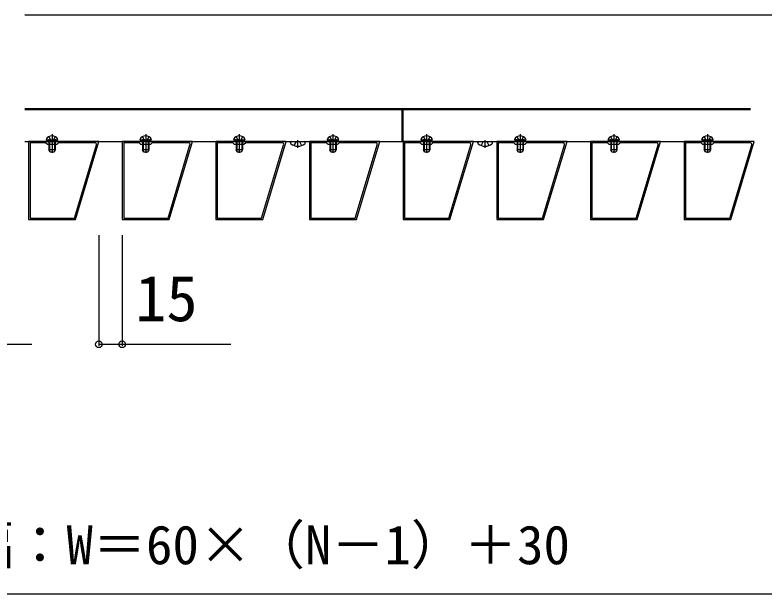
# Model space of a CAD drawing. Units: millimetres, scale not verified. Extents: x -1750 to 1750, y -2608 to 2592.
# Drawn here: x 591.2 to 1071.2, y 1270.5 to 1641.5 of the extents above; entities that cross this region are included whole.
import ezdxf
from ezdxf.enums import TextEntityAlignment as Align

# ---------------------------------------------------------------- set-up
doc = ezdxf.new("R2010")
doc.units = ezdxf.units.MM
doc.header["$LTSCALE"] = 14
for name, color, linetype in [('0-3_YKK_11', 7, 'Continuous'), ('0-4_YKK_12', 2, 'Continuous'), ('0-5_YKK_13', 4, 'Continuous'), ('0-6_YKK_D', 6, 'Continuous')]:
    doc.layers.add(name, color=color, linetype=linetype)
doc.styles.add('ＭＳ ゴシック', font='')
doc.styles.get('ＭＳ ゴシック').set_extended_font_data('MS Gothic')

msp = doc.modelspace()

# ---------------------------------------------------------------- linework, layer by layer
at = {"layer": '0-3_YKK_11'}
for p, q in [((629.33, 1511.4), (643.4, 1558.31)), ((689.33, 1511.4), (703.4, 1558.31)), ((749.33, 1511.4), (763.4, 1558.31)), ((809.33, 1511.4), (823.4, 1558.31)), ((869.33, 1511.4), (883.4, 1558.31)), ((929.33, 1511.4), (943.4, 1558.31)), ((989.33, 1511.4), (1003.4, 1558.31)), ((1049.33, 1511.4), (1063.4, 1558.31))]:
    msp.add_line(p, q, dxfattribs=at)
for points in [[(630, 1510.5), (645, 1560.5), (600, 1560.5), (600, 1510.5)], [(690, 1510.5), (705, 1560.5), (660, 1560.5), (660, 1510.5)], [(750, 1510.5), (765, 1560.5), (720, 1560.5), (720, 1510.5)], [(810, 1510.5), (825, 1560.5), (780, 1560.5), (780, 1510.5)], [(870, 1510.5), (885, 1560.5), (840, 1560.5), (840, 1510.5)], [(930, 1510.5), (945, 1560.5), (900, 1560.5), (900, 1510.5)], [(990, 1510.5), (1005, 1560.5), (960, 1560.5), (960, 1510.5)], [(1050, 1510.5), (1065, 1560.5), (1020, 1560.5), (1020, 1510.5)]]:
    msp.add_lwpolyline(points, close=True, dxfattribs=at)
for points in [[(642.45, 1559.6), (619.1, 1559.6), (618, 1558.5), (612, 1558.5), (610.9, 1559.6), (600.9, 1559.6), (600.9, 1511.4), (629.33, 1511.4)], [(702.45, 1559.6), (679.1, 1559.6), (678, 1558.5), (672, 1558.5), (670.9, 1559.6), (660.9, 1559.6), (660.9, 1511.4), (689.33, 1511.4)], [(762.45, 1559.6), (739.1, 1559.6), (738, 1558.5), (732, 1558.5), (730.9, 1559.6), (720.9, 1559.6), (720.9, 1511.4), (749.33, 1511.4)], [(822.45, 1559.6), (799.1, 1559.6), (798, 1558.5), (792, 1558.5), (790.9, 1559.6), (780.9, 1559.6), (780.9, 1511.4), (809.33, 1511.4)], [(882.45, 1559.6), (859.1, 1559.6), (858, 1558.5), (852, 1558.5), (850.9, 1559.6), (840.9, 1559.6), (840.9, 1511.4), (869.33, 1511.4)], [(942.45, 1559.6), (919.1, 1559.6), (918, 1558.5), (912, 1558.5), (910.9, 1559.6), (900.9, 1559.6), (900.9, 1511.4), (929.33, 1511.4)], [(1002.45, 1559.6), (979.1, 1559.6), (978, 1558.5), (972, 1558.5), (970.9, 1559.6), (960.9, 1559.6), (960.9, 1511.4), (989.33, 1511.4)], [(1062.45, 1559.6), (1039.1, 1559.6), (1038, 1558.5), (1032, 1558.5), (1030.9, 1559.6), (1020.9, 1559.6), (1020.9, 1511.4), (1049.33, 1511.4)]]:
    msp.add_lwpolyline(points, dxfattribs=at)
for centre in [(642.45, 1558.6), (702.45, 1558.6), (762.45, 1558.6), (822.45, 1558.6), (882.45, 1558.6), (942.45, 1558.6), (1002.45, 1558.6), (1062.45, 1558.6)]:
    msp.add_arc(centre, 1, 343.3007, 90, dxfattribs=at)
at = {"layer": '0-4_YKK_12'}
for p, q in [((597.5, 1641.5), (1153.5, 1641.5)), ((597.5, 1581.5), (1062.5, 1581.5)), ((597.5, 1581), (1062.5, 1581)), ((839.4, 1560.5), (839.4, 1581)), ((840, 1560.5), (840, 1581)), ((597.5, 1560.5), (1062.5, 1560.5))]:
    msp.add_line(p, q, dxfattribs=at)
at = {"layer": '0-5_YKK_13'}
for p, q in [((615, 1565.1), (615, 1553.11)), ((675, 1565.1), (675, 1553.11)), ((735, 1565.1), (735, 1553.11)), ((795, 1565.1), (795, 1553.11)), ((855, 1565.1), (855, 1553.11)), ((915, 1565.1), (915, 1553.11)), ((975, 1565.1), (975, 1553.11)), ((1035, 1565.1), (1035, 1553.11)), ((611.4, 1561.6), (618.59, 1561.6)), ((612.95, 1563.57), (613.85, 1561.75)), ((613, 1560.2), (613.14, 1561.01)), ((617, 1560.2), (613, 1560.2)), ((613, 1560.2), (613, 1555)), ((613.38, 1560.2), (613.14, 1561.22)), ((613.38, 1560.2), (613.38, 1554.24)), ((615, 1561.14), (613.85, 1561.75)), ((615, 1561.14), (616.14, 1561.75)), ((617.05, 1563.57), (616.14, 1561.75)), ((616.62, 1560.2), (616.86, 1561.22)), ((616.62, 1560.2), (616.62, 1554.24)), ((617, 1560.2), (616.85, 1561.01)), ((617, 1560.2), (617, 1555)), ((671.4, 1561.6), (678.59, 1561.6)), ((672.95, 1563.57), (673.85, 1561.75)), ((673, 1560.2), (673.14, 1561.01)), ((677, 1560.2), (673, 1560.2)), ((673, 1560.2), (673, 1555)), ((673.38, 1560.2), (673.14, 1561.22)), ((673.38, 1560.2), (673.38, 1554.24)), ((675, 1561.14), (673.85, 1561.75)), ((675, 1561.14), (676.14, 1561.75)), ((677.05, 1563.57), (676.14, 1561.75)), ((676.62, 1560.2), (676.86, 1561.22)), ((676.62, 1560.2), (676.62, 1554.24)), ((677, 1560.2), (676.85, 1561.01)), ((677, 1560.2), (677, 1555)), ((731.4, 1561.6), (738.59, 1561.6)), ((732.95, 1563.57), (733.85, 1561.75)), ((733, 1560.2), (733.14, 1561.01)), ((737, 1560.2), (733, 1560.2)), ((733, 1560.2), (733, 1555)), ((733.38, 1560.2), (733.14, 1561.22)), ((733.38, 1560.2), (733.38, 1554.24)), ((735, 1561.14), (733.85, 1561.75)), ((735, 1561.14), (736.14, 1561.75)), ((737.05, 1563.57), (736.14, 1561.75)), ((736.62, 1560.2), (736.86, 1561.22)), ((736.62, 1560.2), (736.62, 1554.24)), ((737, 1560.2), (736.85, 1561.01)), ((737, 1560.2), (737, 1555)), ((768.46, 1560.5), (776.53, 1560.5)), ((772.5, 1556.4), (772.5, 1561.21)), ((791.4, 1561.6), (798.59, 1561.6)), ((792.95, 1563.57), (793.85, 1561.75)), ((793, 1560.2), (793.14, 1561.01)), ((797, 1560.2), (793, 1560.2)), ((793, 1560.2), (793, 1555)), ((793.38, 1560.2), (793.14, 1561.22)), ((793.38, 1560.2), (793.38, 1554.24)), ((795, 1561.14), (793.85, 1561.75)), ((795, 1561.14), (796.14, 1561.75)), ((797.05, 1563.57), (796.14, 1561.75)), ((796.62, 1560.2), (796.86, 1561.22)), ((796.62, 1560.2), (796.62, 1554.24)), ((797, 1560.2), (796.85, 1561.01)), ((797, 1560.2), (797, 1555)), ((851.4, 1561.6), (858.59, 1561.6)), ((852.95, 1563.57), (853.85, 1561.75)), ((853, 1560.2), (853.14, 1561.01)), ((857, 1560.2), (853, 1560.2)), ((853, 1560.2), (853, 1555)), ((853.38, 1560.2), (853.14, 1561.22)), ((853.38, 1560.2), (853.38, 1554.24)), ((855, 1561.14), (853.85, 1561.75)), ((855, 1561.14), (856.14, 1561.75)), ((857.05, 1563.57), (856.14, 1561.75)), ((856.62, 1560.2), (856.86, 1561.22)), ((856.62, 1560.2), (856.62, 1554.24)), ((857, 1560.2), (856.85, 1561.01)), ((857, 1560.2), (857, 1555)), ((888.46, 1560.5), (896.53, 1560.5)), ((892.5, 1556.4), (892.5, 1561.21)), ((911.4, 1561.6), (918.59, 1561.6)), ((912.95, 1563.57), (913.85, 1561.75)), ((913, 1560.2), (913.14, 1561.01)), ((917, 1560.2), (913, 1560.2)), ((913, 1560.2), (913, 1555)), ((913.38, 1560.2), (913.14, 1561.22)), ((913.38, 1560.2), (913.38, 1554.24)), ((915, 1561.14), (913.85, 1561.75)), ((915, 1561.14), (916.14, 1561.75)), ((917.05, 1563.57), (916.14, 1561.75)), ((916.62, 1560.2), (916.86, 1561.22)), ((916.62, 1560.2), (916.62, 1554.24)), ((917, 1560.2), (916.85, 1561.01)), ((917, 1560.2), (917, 1555)), ((971.4, 1561.6), (978.59, 1561.6)), ((972.95, 1563.57), (973.85, 1561.75)), ((973, 1560.2), (973.14, 1561.01)), ((977, 1560.2), (973, 1560.2)), ((973, 1560.2), (973, 1555)), ((973.38, 1560.2), (973.14, 1561.22)), ((973.38, 1560.2), (973.38, 1554.24)), ((975, 1561.14), (973.85, 1561.75)), ((975, 1561.14), (976.14, 1561.75)), ((977.05, 1563.57), (976.14, 1561.75)), ((976.62, 1560.2), (976.86, 1561.22)), ((976.62, 1560.2), (976.62, 1554.24)), ((977, 1560.2), (976.85, 1561.01)), ((977, 1560.2), (977, 1555)), ((1031.4, 1561.6), (1038.59, 1561.6)), ((1032.95, 1563.57), (1033.85, 1561.75)), ((1033, 1560.2), (1033.14, 1561.01)), ((1037, 1560.2), (1033, 1560.2)), ((1033, 1560.2), (1033, 1555)), ((1033.38, 1560.2), (1033.14, 1561.22)), ((1033.38, 1560.2), (1033.38, 1554.24)), ((1035, 1561.14), (1033.85, 1561.75)), ((1035, 1561.14), (1036.14, 1561.75)), ((1037.05, 1563.57), (1036.14, 1561.75)), ((1036.62, 1560.2), (1036.86, 1561.22)), ((1036.62, 1560.2), (1036.62, 1554.24)), ((1037, 1560.2), (1036.85, 1561.01)), ((1037, 1560.2), (1037, 1555)), ((767.76, 1559.64), (767.76, 1559.8)), ((777.23, 1559.64), (777.23, 1559.8)), ((887.76, 1559.64), (887.76, 1559.8)), ((897.23, 1559.64), (897.23, 1559.8)), ((617, 1555), (613, 1555)), ((613.7, 1553.6), (613, 1555)), ((616.3, 1553.6), (613.7, 1553.6)), ((617, 1555), (616.3, 1553.6)), ((677, 1555), (673, 1555)), ((673.7, 1553.6), (673, 1555)), ((676.3, 1553.6), (673.7, 1553.6)), ((677, 1555), (676.3, 1553.6)), ((737, 1555), (733, 1555)), ((733.7, 1553.6), (733, 1555)), ((736.3, 1553.6), (733.7, 1553.6)), ((737, 1555), (736.3, 1553.6)), ((797, 1555), (793, 1555)), ((793.7, 1553.6), (793, 1555)), ((796.3, 1553.6), (793.7, 1553.6)), ((797, 1555), (796.3, 1553.6)), ((857, 1555), (853, 1555)), ((853.7, 1553.6), (853, 1555)), ((856.3, 1553.6), (853.7, 1553.6)), ((857, 1555), (856.3, 1553.6)), ((917, 1555), (913, 1555)), ((913.7, 1553.6), (913, 1555)), ((916.3, 1553.6), (913.7, 1553.6)), ((917, 1555), (916.3, 1553.6)), ((977, 1555), (973, 1555)), ((973.7, 1553.6), (973, 1555)), ((976.3, 1553.6), (973.7, 1553.6)), ((977, 1555), (976.3, 1553.6)), ((1037, 1555), (1033, 1555)), ((1033.7, 1553.6), (1033, 1555)), ((1036.3, 1553.6), (1033.7, 1553.6)), ((1037, 1555), (1036.3, 1553.6))]:
    msp.add_line(p, q, dxfattribs=at)
for points in [[(771.37, 1560.5), (771.37, 1560.5), (770.05, 1557.84)], [(773.62, 1560.5), (773.62, 1560.5), (774.95, 1557.84)], [(891.37, 1560.5), (891.37, 1560.5), (890.05, 1557.84)], [(893.62, 1560.5), (893.62, 1560.5), (894.95, 1557.84)]]:
    msp.add_lwpolyline(points, dxfattribs=at)
for centre, radius, start, end in [((611.4, 1561.75), 0.154, 152.719, 270), ((615, 1559.9), 4.2, 27.281, 152.719), ((612.65, 1561.1), 0.5, 349.909, 90), ((617.35, 1561.1), 0.5, 90, 190.091), ((618.59, 1561.75), 0.154, 270, 27.281), ((671.4, 1561.75), 0.154, 152.719, 270), ((675, 1559.9), 4.2, 27.281, 152.719), ((672.65, 1561.1), 0.5, 349.909, 90), ((677.35, 1561.1), 0.5, 90, 190.091), ((678.59, 1561.75), 0.154, 270, 27.281), ((731.4, 1561.75), 0.154, 152.719, 270), ((735, 1559.9), 4.2, 27.281, 152.719), ((732.65, 1561.1), 0.5, 349.909, 90), ((737.35, 1561.1), 0.5, 90, 190.091), ((738.59, 1561.75), 0.154, 270, 27.281), ((768.46, 1559.8), 0.7, 92.9579, 180), ((768.46, 1559.8), 0.7, 90, 92.9579), ((776.53, 1559.8), 0.7, 87.0421, 90), ((776.53, 1559.8), 0.7, 0, 87.0421), ((791.4, 1561.75), 0.154, 152.719, 270), ((795, 1559.9), 4.2, 27.281, 152.719), ((792.65, 1561.1), 0.5, 349.909, 90), ((797.35, 1561.1), 0.5, 90, 190.091), ((798.59, 1561.75), 0.154, 270, 27.281), ((851.4, 1561.75), 0.154, 152.719, 270), ((855, 1559.9), 4.2, 27.281, 152.719), ((852.65, 1561.1), 0.5, 349.909, 90), ((857.35, 1561.1), 0.5, 90, 190.091), ((858.59, 1561.75), 0.154, 270, 27.281), ((888.46, 1559.8), 0.7, 92.9579, 180), ((888.46, 1559.8), 0.7, 90, 92.9579), ((896.53, 1559.8), 0.7, 87.0421, 90), ((896.53, 1559.8), 0.7, 0, 87.0421), ((911.4, 1561.75), 0.154, 152.719, 270), ((915, 1559.9), 4.2, 27.281, 152.719), ((912.65, 1561.1), 0.5, 349.909, 90), ((917.35, 1561.1), 0.5, 90, 190.091), ((918.59, 1561.75), 0.154, 270, 27.281), ((971.4, 1561.75), 0.154, 152.719, 270), ((975, 1559.9), 4.2, 27.281, 152.719), ((972.65, 1561.1), 0.5, 349.909, 90), ((977.35, 1561.1), 0.5, 90, 190.091), ((978.59, 1561.75), 0.154, 270, 27.281), ((1031.4, 1561.75), 0.154, 152.719, 270), ((1035, 1559.9), 4.2, 27.281, 152.719), ((1032.65, 1561.1), 0.5, 349.909, 90), ((1037.35, 1561.1), 0.5, 90, 190.091), ((1038.59, 1561.75), 0.154, 270, 27.281), ((768.63, 1559.64), 0.862, 180, 230.8765), ((772.5, 1564.4), 7, 230.8765, 270), ((772.5, 1564.4), 7, 270, 309.1236), ((776.37, 1559.64), 0.862, 309.1236, 0), ((888.63, 1559.64), 0.862, 180, 230.8765), ((892.5, 1564.4), 7, 230.8765, 270), ((892.5, 1564.4), 7, 270, 309.1236), ((896.37, 1559.64), 0.862, 309.1236, 0)]:
    msp.add_arc(centre, radius, start, end, dxfattribs=at)
at = {"layer": '0-6_YKK_D'}
for p, q in [((645, 1500.5), (645, 1429.5)), ((660, 1500.5), (660, 1429.5)), ((1255, 1270.5), (335, 1270.5))]:
    msp.add_line(p, q, dxfattribs=at)
for points in [[(374.96, 1430.5), (434.96, 1430.5), (602.05, 1430.5)], [(645, 1430.5), (660, 1430.5), (729.59, 1430.5)]]:
    msp.add_lwpolyline(points, dxfattribs=at)
for centre in [(645, 1430.5), (660, 1430.5)]:
    msp.add_circle(centre, 2.12, dxfattribs=at)

# ---------------------------------------------------------------- texts
at = {"layer": '0-6_YKK_D', "style": 'ＭＳ ゴシック'}
for s, height, p in [('15', 29.33, (668.36, 1436.5)), ('製品幅：W＝60×（N－1）＋30', 24.93, (488.23, 1282.1))]:
    msp.add_text(s, height=height, dxfattribs=at).set_placement(p, align=Align.BOTTOM_LEFT)

doc.saveas('drawing.dxf')
